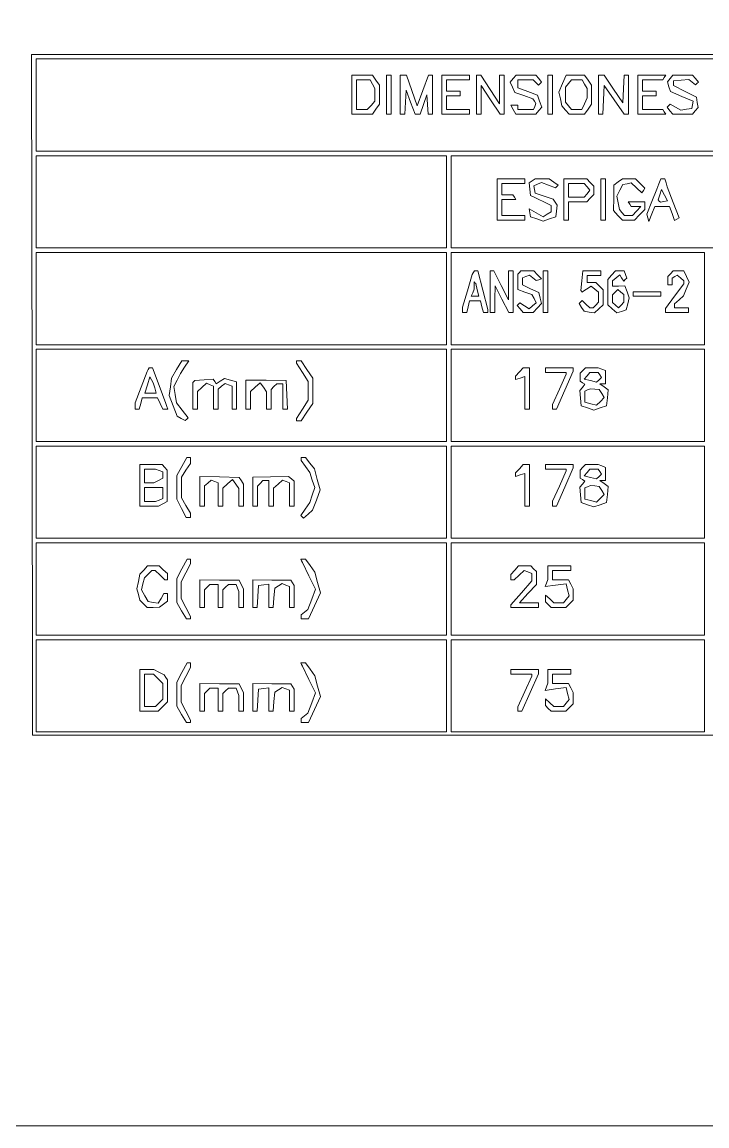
# Paper-space layout 'AN-11-DGE-066-A' of a CAD drawing. Header units: metres, sheet in millimetres. Extents: x 12 to 192, y 4 to 291.
# Drawn here: x 85.8 to 123.2, y 57.8 to 118.1 of the extents above; entities that cross this region are included whole.
import ezdxf

# ---------------------------------------------------------------- set-up
doc = ezdxf.new("R2010")
doc.units = ezdxf.units.M
doc.layers.add('DGE_CONTORNOS', color=7, linetype='Continuous', lineweight=0)
doc.layers.add('DGE_DATOS', color=7, linetype='Continuous', lineweight=0)

# ---------------------------------------------------------------- blocks, each defined once
blk = doc.blocks.new('LP_REF_DGE_MT_066_A')
at = {"layer": 'DGE_CONTORNOS'}
for points in [[(192.015, 163.394), (192.015, 57.791), (117.203, 57.791), (42.391, 57.791), (42.391, 163.394), (42.391, 268.997), (117.203, 268.997), (192.015, 268.997)], [(86.377, 97.746), (86.409, 79.138), (118.966, 79.138), (151.524, 79.138), (151.555, 97.746), (151.587, 116.354), (118.966, 116.354), (86.346, 116.354)], [(151.335, 113.583), (151.335, 111.065), (118.966, 111.065), (86.598, 111.065), (86.598, 113.583), (86.598, 116.102), (118.966, 116.102), (151.335, 116.102)], [(103.853, 114.15), (103.853, 113.08), (104.413, 113.08), (104.972, 113.08), (105.168, 113.36), (105.364, 113.639), (105.364, 114.15), (105.364, 114.661), (105.168, 114.941), (104.972, 115.221), (104.413, 115.221), (103.853, 115.221)], [(104.982, 114.725), (105.112, 114.482), (105.112, 114.137), (105.112, 113.792), (104.904, 113.562), (104.695, 113.331), (104.4, 113.331), (104.105, 113.331), (104.105, 114.15), (104.105, 114.969), (104.478, 114.969), (104.852, 114.969)], [(105.742, 114.15), (105.742, 113.08), (105.868, 113.08), (105.994, 113.08), (105.994, 114.15), (105.994, 115.221), (105.868, 115.221), (105.742, 115.221)], [(106.498, 114.15), (106.498, 113.08), (106.617, 113.08), (106.737, 113.08), (106.775, 113.741), (106.813, 114.402), (107.058, 113.741), (107.303, 113.08), (107.447, 113.08), (107.591, 113.08), (107.767, 113.615), (107.943, 114.15), (107.983, 113.615), (108.024, 113.08), (108.142, 113.08), (108.261, 113.08), (108.261, 114.15), (108.261, 115.221), (108.152, 115.221), (108.044, 115.221), (107.735, 114.376), (107.425, 113.532), (107.127, 114.376), (106.829, 115.221), (106.663, 115.221), (106.498, 115.221)], [(108.765, 114.15), (108.765, 113.08), (109.52, 113.08), (110.276, 113.08), (110.276, 113.206), (110.276, 113.331), (109.646, 113.331), (109.017, 113.331), (109.017, 113.709), (109.017, 114.087), (109.395, 114.087), (109.772, 114.087), (109.772, 114.213), (109.772, 114.339), (109.395, 114.339), (109.017, 114.339), (109.017, 114.654), (109.017, 114.969), (109.646, 114.969), (110.276, 114.969), (110.276, 115.095), (110.276, 115.221), (109.52, 115.221), (108.765, 115.221)], [(110.654, 114.15), (110.654, 113.08), (110.78, 113.08), (110.906, 113.08), (110.907, 113.867), (110.908, 114.654), (111.427, 113.867), (111.946, 113.08), (112.056, 113.08), (112.165, 113.08), (112.165, 114.15), (112.165, 115.221), (112.039, 115.221), (111.913, 115.221), (111.911, 114.433), (111.908, 113.646), (111.404, 114.433), (110.9, 115.221), (110.777, 115.221), (110.654, 115.221)], [(112.666, 115.028), (112.506, 114.835), (112.634, 114.556), (112.761, 114.276), (113.25, 114.101), (113.74, 113.926), (113.822, 113.797), (113.905, 113.669), (113.841, 113.5), (113.776, 113.331), (113.348, 113.331), (112.921, 113.331), (112.921, 113.457), (112.921, 113.583), (112.728, 113.583), (112.534, 113.583), (112.669, 113.331), (112.804, 113.08), (113.351, 113.08), (113.898, 113.08), (114.061, 113.276), (114.224, 113.472), (114.108, 113.8), (113.992, 114.127), (113.456, 114.322), (112.921, 114.517), (112.921, 114.743), (112.921, 114.969), (113.337, 114.969), (113.752, 114.969), (113.901, 114.82), (114.05, 114.671), (114.133, 114.754), (114.216, 114.837), (114.057, 115.029), (113.898, 115.221), (113.362, 115.221), (112.826, 115.221)], [(114.558, 114.15), (114.558, 113.08), (114.684, 113.08), (114.81, 113.08), (114.81, 114.15), (114.81, 115.221), (114.684, 115.221), (114.558, 115.221)], [(115.359, 114.757), (115.166, 114.294), (115.241, 113.915), (115.317, 113.537), (115.524, 113.308), (115.731, 113.08), (116.145, 113.08), (116.559, 113.08), (116.755, 113.36), (116.951, 113.639), (116.951, 114.15), (116.951, 114.661), (116.755, 114.941), (116.559, 115.221), (116.056, 115.221), (115.553, 115.221)], [(116.569, 114.725), (116.699, 114.482), (116.699, 114.227), (116.699, 113.973), (116.553, 113.652), (116.407, 113.331), (116.128, 113.331), (115.849, 113.331), (115.682, 113.532), (115.516, 113.733), (115.516, 114.15), (115.516, 114.567), (115.682, 114.768), (115.849, 114.969), (116.144, 114.969), (116.439, 114.969)], [(117.329, 114.15), (117.329, 113.08), (117.449, 113.08), (117.569, 113.08), (117.607, 113.867), (117.644, 114.654), (118.184, 113.867), (118.724, 113.08), (118.845, 113.08), (118.966, 113.08), (118.966, 114.15), (118.966, 115.221), (118.847, 115.221), (118.727, 115.221), (118.689, 114.462), (118.652, 113.704), (118.148, 114.459), (117.644, 115.214), (117.487, 115.217), (117.329, 115.221)], [(119.47, 114.15), (119.47, 113.08), (120.233, 113.08), (120.996, 113.08), (120.919, 113.206), (120.841, 113.331), (120.281, 113.331), (119.722, 113.331), (119.722, 113.709), (119.722, 114.087), (120.1, 114.087), (120.478, 114.087), (120.478, 114.213), (120.478, 114.339), (120.1, 114.339), (119.722, 114.339), (119.722, 114.654), (119.722, 114.969), (120.281, 114.969), (120.841, 114.969), (120.919, 115.095), (120.996, 115.221), (120.233, 115.221), (119.47, 115.221)], [(121.239, 115.038), (121.087, 114.855), (121.172, 114.585), (121.258, 114.315), (121.881, 114.056), (122.504, 113.797), (122.466, 113.596), (122.427, 113.394), (122.127, 113.352), (121.826, 113.309), (121.53, 113.467), (121.234, 113.626), (121.153, 113.545), (121.072, 113.464), (121.231, 113.272), (121.39, 113.08), (121.926, 113.08), (122.462, 113.08), (122.613, 113.262), (122.764, 113.444), (122.723, 113.726), (122.682, 114.009), (122.052, 114.331), (121.422, 114.654), (121.422, 114.78), (121.422, 114.906), (121.84, 114.946), (122.258, 114.986), (122.441, 114.833), (122.625, 114.681), (122.703, 114.759), (122.781, 114.837), (122.621, 115.029), (122.462, 115.221), (121.926, 115.221), (121.39, 115.221)], [(109.017, 108.294), (109.017, 105.775), (97.807, 105.775), (86.598, 105.775), (86.598, 108.294), (86.598, 110.813), (97.807, 110.813), (109.017, 110.813)], [(151.335, 108.294), (151.335, 105.775), (130.302, 105.775), (109.269, 105.775), (109.269, 108.294), (109.269, 110.813), (130.302, 110.813), (151.335, 110.813)], [(111.788, 108.42), (111.788, 107.286), (112.543, 107.286), (113.299, 107.286), (113.299, 107.412), (113.299, 107.538), (112.669, 107.538), (112.039, 107.538), (112.039, 107.979), (112.039, 108.42), (112.425, 108.42), (112.81, 108.42), (112.732, 108.546), (112.654, 108.672), (112.347, 108.672), (112.039, 108.672), (112.039, 108.986), (112.039, 109.301), (112.669, 109.301), (113.299, 109.301), (113.299, 109.427), (113.299, 109.553), (112.543, 109.553), (111.788, 109.553)], [(113.698, 109.443), (113.531, 109.337), (113.572, 108.985), (113.614, 108.634), (113.803, 108.547), (113.992, 108.46), (114.369, 108.278), (114.747, 108.095), (114.747, 107.925), (114.747, 107.754), (114.524, 107.615), (114.302, 107.475), (113.917, 107.695), (113.533, 107.915), (113.574, 107.698), (113.616, 107.48), (113.961, 107.359), (114.306, 107.238), (114.653, 107.359), (114.999, 107.48), (115.032, 107.792), (115.064, 108.105), (114.956, 108.271), (114.848, 108.436), (114.357, 108.605), (113.866, 108.773), (113.825, 108.975), (113.784, 109.176), (114.001, 109.259), (114.218, 109.343), (114.6, 109.198), (114.983, 109.054), (115.054, 109.125), (115.125, 109.196), (114.88, 109.375), (114.636, 109.553), (114.251, 109.551), (113.866, 109.549)], [(115.44, 108.42), (115.44, 107.286), (115.566, 107.286), (115.692, 107.286), (115.692, 107.79), (115.692, 108.294), (116.187, 108.294), (116.681, 108.294), (116.879, 108.492), (117.077, 108.69), (117.077, 108.923), (117.077, 109.157), (116.879, 109.355), (116.681, 109.553), (116.061, 109.553), (115.44, 109.553)], [(116.699, 109.112), (116.856, 108.923), (116.699, 108.735), (116.543, 108.546), (116.117, 108.546), (115.692, 108.546), (115.692, 108.923), (115.692, 109.301), (116.117, 109.301), (116.543, 109.301)], [(117.455, 108.42), (117.455, 107.286), (117.581, 107.286), (117.707, 107.286), (117.707, 108.42), (117.707, 109.553), (117.581, 109.553), (117.455, 109.553)], [(118.399, 109.38), (118.162, 109.206), (118.155, 108.511), (118.148, 107.817), (118.388, 107.552), (118.628, 107.286), (118.964, 107.286), (119.3, 107.286), (119.574, 107.578), (119.848, 107.869), (119.848, 108.081), (119.848, 108.294), (119.4, 108.294), (118.952, 108.294), (119.029, 108.168), (119.107, 108.042), (119.371, 108.042), (119.635, 108.042), (119.407, 107.79), (119.179, 107.538), (118.962, 107.538), (118.745, 107.538), (118.605, 107.708), (118.464, 107.877), (118.397, 108.243), (118.33, 108.609), (118.494, 108.922), (118.658, 109.236), (118.886, 109.28), (119.115, 109.324), (119.405, 109.051), (119.696, 108.779), (119.776, 108.909), (119.857, 109.04), (119.601, 109.297), (119.344, 109.553), (118.991, 109.553), (118.637, 109.553)], [(120.613, 109.27), (120.504, 108.986), (120.233, 108.306), (119.963, 107.626), (120.015, 107.425), (120.068, 107.223), (120.237, 107.633), (120.407, 108.042), (120.808, 108.042), (121.209, 108.042), (121.344, 107.655), (121.479, 107.267), (121.601, 107.343), (121.724, 107.419), (121.4, 108.265), (121.076, 109.112), (121.014, 109.333), (120.952, 109.553), (120.838, 109.553), (120.723, 109.553)], [(120.9, 108.314), (120.71, 108.271), (120.645, 108.336), (120.581, 108.401), (120.671, 108.684), (120.761, 108.967), (120.925, 108.662), (121.09, 108.357)], [(109.017, 103.004), (109.017, 100.485), (97.807, 100.485), (86.598, 100.485), (86.598, 103.004), (86.598, 105.523), (97.807, 105.523), (109.017, 105.523)], [(123.123, 103.004), (123.123, 100.485), (116.196, 100.485), (109.269, 100.485), (109.269, 103.004), (109.269, 105.523), (116.196, 105.523), (123.123, 105.523)], [(110.486, 104.421), (110.429, 104.327), (110.164, 103.431), (109.898, 102.536), (109.898, 102.392), (109.898, 102.248), (110.011, 102.248), (110.123, 102.248), (110.202, 102.563), (110.281, 102.878), (110.58, 102.878), (110.879, 102.878), (110.958, 102.563), (111.037, 102.248), (111.16, 102.248), (111.284, 102.248), (111.284, 102.325), (111.284, 102.402), (111.007, 103.459), (110.729, 104.515), (110.636, 104.515), (110.543, 104.515)], [(111.41, 103.382), (111.41, 102.248), (111.536, 102.248), (111.662, 102.248), (111.668, 102.973), (111.674, 103.697), (112.047, 102.973), (112.421, 102.248), (112.545, 102.248), (112.669, 102.248), (112.669, 103.382), (112.669, 104.515), (112.543, 104.515), (112.417, 104.515), (112.41, 103.728), (112.402, 102.941), (112.005, 103.728), (111.608, 104.515), (111.509, 104.515), (111.41, 104.515)], [(113.005, 104.432), (112.921, 104.348), (112.921, 103.921), (112.921, 103.495), (113.302, 103.362), (113.682, 103.23), (113.803, 103.004), (113.923, 102.779), (113.727, 102.616), (113.53, 102.453), (113.276, 102.611), (113.022, 102.77), (112.954, 102.701), (112.885, 102.632), (113.044, 102.44), (113.204, 102.248), (113.484, 102.248), (113.764, 102.248), (113.987, 102.495), (114.21, 102.742), (114.136, 103.037), (114.062, 103.332), (113.618, 103.544), (113.173, 103.756), (113.173, 103.951), (113.173, 104.146), (113.363, 104.219), (113.554, 104.292), (113.737, 104.14), (113.92, 103.988), (114.067, 104.037), (114.214, 104.086), (113.999, 104.301), (113.785, 104.515), (113.437, 104.515), (113.089, 104.515)], [(114.306, 103.382), (114.306, 102.248), (114.432, 102.248), (114.558, 102.248), (114.558, 103.382), (114.558, 104.515), (114.432, 104.515), (114.306, 104.515)], [(116.418, 103.98), (116.362, 103.445), (116.393, 103.405), (116.423, 103.365), (116.677, 103.523), (116.931, 103.682), (117.13, 103.516), (117.329, 103.351), (117.329, 103.077), (117.329, 102.803), (117.178, 102.652), (117.027, 102.5), (116.935, 102.5), (116.843, 102.5), (116.639, 102.704), (116.436, 102.908), (116.352, 102.824), (116.268, 102.74), (116.402, 102.526), (116.536, 102.311), (116.817, 102.27), (117.098, 102.228), (117.34, 102.447), (117.581, 102.665), (117.581, 103.078), (117.581, 103.49), (117.383, 103.688), (117.185, 103.886), (116.942, 103.886), (116.699, 103.886), (116.699, 104.075), (116.699, 104.264), (117.077, 104.264), (117.455, 104.264), (117.455, 104.39), (117.455, 104.515), (116.965, 104.515), (116.474, 104.515)], [(118.041, 104.285), (117.833, 104.055), (117.833, 103.36), (117.833, 102.665), (118.076, 102.446), (118.319, 102.226), (118.579, 102.308), (118.84, 102.391), (118.921, 102.715), (119.003, 103.04), (118.885, 103.368), (118.768, 103.697), (118.426, 103.692), (118.085, 103.687), (118.085, 103.834), (118.085, 103.981), (118.283, 104.146), (118.482, 104.31), (118.591, 104.133), (118.701, 103.956), (118.786, 104.041), (118.872, 104.127), (118.797, 104.321), (118.722, 104.515), (118.486, 104.515), (118.25, 104.515)], [(121.259, 104.364), (121.108, 104.213), (121.108, 103.987), (121.108, 103.76), (121.233, 103.76), (121.359, 103.76), (121.359, 103.941), (121.359, 104.123), (121.491, 104.204), (121.622, 104.285), (121.806, 104.133), (121.989, 103.981), (121.989, 103.893), (121.989, 103.805), (121.485, 103.13), (120.982, 102.455), (120.982, 102.352), (120.982, 102.248), (121.611, 102.248), (122.241, 102.248), (122.241, 102.374), (122.241, 102.5), (121.863, 102.5), (121.485, 102.5), (121.485, 102.607), (121.485, 102.713), (121.726, 102.931), (121.966, 103.148), (122.121, 103.523), (122.276, 103.897), (122.135, 104.206), (121.995, 104.515), (121.702, 104.515), (121.41, 104.515)], [(110.702, 103.476), (110.785, 103.13), (110.58, 103.13), (110.375, 103.13), (110.452, 103.329), (110.528, 103.529), (110.528, 103.728), (110.528, 103.928), (110.573, 103.875), (110.619, 103.823)], [(118.715, 103.014), (118.715, 102.803), (118.566, 102.654), (118.418, 102.506), (118.252, 102.645), (118.085, 102.783), (118.085, 102.994), (118.085, 103.206), (118.233, 103.354), (118.381, 103.502), (118.548, 103.364), (118.715, 103.225)], [(119.218, 103.256), (119.218, 103.13), (119.974, 103.13), (120.73, 103.13), (120.73, 103.256), (120.73, 103.382), (119.974, 103.382), (119.218, 103.382)], [(109.017, 97.715), (109.017, 95.196), (97.807, 95.196), (86.598, 95.196), (86.598, 97.715), (86.598, 100.233), (97.807, 100.233), (109.017, 100.233)], [(123.123, 97.715), (123.123, 95.196), (116.196, 95.196), (109.269, 95.196), (109.269, 97.715), (109.269, 100.233), (116.196, 100.233), (123.123, 100.233)], [(94.278, 99.131), (93.998, 98.659), (93.934, 98.186), (93.87, 97.712), (94.086, 97.145), (94.303, 96.578), (94.527, 96.458), (94.752, 96.338), (94.826, 96.412), (94.9, 96.486), (94.584, 96.9), (94.269, 97.313), (94.197, 97.755), (94.126, 98.196), (94.305, 98.554), (94.484, 98.911), (94.712, 99.257), (94.94, 99.604), (94.749, 99.604), (94.558, 99.604)], [(100.83, 99.538), (100.83, 99.473), (101.145, 98.974), (101.46, 98.475), (101.46, 97.966), (101.46, 97.458), (101.145, 96.959), (100.83, 96.46), (100.83, 96.395), (100.83, 96.329), (100.952, 96.329), (101.073, 96.329), (101.392, 96.799), (101.712, 97.269), (101.712, 97.966), (101.712, 98.664), (101.392, 99.134), (101.073, 99.604), (100.952, 99.604), (100.83, 99.604)], [(92.723, 99.126), (92.661, 99.027), (92.338, 98.167), (92.014, 97.307), (92.014, 97.133), (92.014, 96.959), (92.126, 96.959), (92.239, 96.959), (92.318, 97.274), (92.397, 97.589), (92.815, 97.589), (93.233, 97.589), (93.376, 97.274), (93.52, 96.959), (93.662, 96.959), (93.804, 96.959), (93.746, 97.116), (93.687, 97.274), (93.326, 98.25), (92.965, 99.226), (92.875, 99.226), (92.784, 99.226)], [(113.004, 98.996), (112.795, 98.765), (112.795, 98.672), (112.795, 98.579), (113.047, 98.659), (113.299, 98.739), (113.299, 97.849), (113.299, 96.959), (113.425, 96.959), (113.551, 96.959), (113.551, 98.092), (113.551, 99.226), (113.381, 99.226), (113.212, 99.226)], [(114.432, 99.1), (114.432, 98.974), (114.999, 98.974), (115.566, 98.974), (115.566, 98.928), (115.566, 98.883), (115.188, 98.05), (114.81, 97.216), (114.81, 97.088), (114.81, 96.959), (114.916, 96.959), (115.022, 96.959), (115.484, 97.998), (115.946, 99.037), (115.945, 99.131), (115.944, 99.226), (115.188, 99.226), (114.432, 99.226)], [(116.473, 99.075), (116.322, 98.924), (116.322, 98.704), (116.322, 98.485), (116.454, 98.403), (116.586, 98.322), (116.445, 98.152), (116.304, 97.983), (116.344, 97.568), (116.385, 97.152), (116.731, 97.031), (117.077, 96.91), (117.424, 97.031), (117.77, 97.152), (117.811, 97.585), (117.853, 98.018), (117.63, 98.181), (117.407, 98.344), (117.557, 98.344), (117.707, 98.344), (117.707, 98.709), (117.707, 99.073), (117.508, 99.149), (117.309, 99.226), (116.966, 99.226), (116.624, 99.226)], [(117.399, 98.837), (117.484, 98.7), (117.353, 98.569), (117.222, 98.438), (116.886, 98.522), (116.551, 98.607), (116.704, 98.79), (116.856, 98.974), (117.085, 98.974), (117.314, 98.974)], [(93.078, 98.124), (93.164, 97.84), (92.853, 97.84), (92.541, 97.84), (92.678, 98.287), (92.816, 98.734), (92.903, 98.571), (92.991, 98.407)], [(95.216, 98.481), (95.163, 98.428), (95.163, 97.694), (95.163, 96.959), (95.289, 96.959), (95.414, 96.959), (95.414, 97.443), (95.414, 97.927), (95.662, 98.151), (95.909, 98.375), (96.103, 98.3), (96.296, 98.226), (96.296, 97.593), (96.296, 96.959), (96.422, 96.959), (96.548, 96.959), (96.548, 97.51), (96.548, 98.062), (96.735, 98.217), (96.923, 98.372), (97.113, 98.299), (97.304, 98.226), (97.304, 97.593), (97.304, 96.959), (97.43, 96.959), (97.556, 96.959), (97.556, 97.712), (97.556, 98.465), (97.222, 98.549), (96.888, 98.633), (96.661, 98.491), (96.434, 98.349), (96.356, 98.475), (96.278, 98.601), (95.773, 98.567), (95.269, 98.533)], [(98.059, 97.752), (98.059, 96.959), (98.185, 96.959), (98.311, 96.959), (98.311, 97.443), (98.311, 97.927), (98.575, 98.166), (98.838, 98.404), (99.015, 98.161), (99.193, 97.918), (99.193, 97.439), (99.193, 96.959), (99.319, 96.959), (99.445, 96.959), (99.445, 97.5), (99.445, 98.042), (99.596, 98.193), (99.747, 98.344), (99.911, 98.344), (100.075, 98.344), (100.075, 97.652), (100.075, 96.959), (100.206, 96.959), (100.338, 96.959), (100.301, 97.746), (100.263, 98.533), (99.161, 98.539), (98.059, 98.546)], [(117.503, 97.811), (117.64, 97.593), (117.432, 97.386), (117.225, 97.178), (116.899, 97.26), (116.573, 97.341), (116.573, 97.643), (116.573, 97.945), (116.731, 98.011), (116.888, 98.077), (117.127, 98.053), (117.366, 98.029)], [(109.017, 92.425), (109.017, 89.906), (97.807, 89.906), (86.598, 89.906), (86.598, 92.425), (86.598, 94.944), (97.807, 94.944), (109.017, 94.944)], [(123.123, 92.425), (123.123, 89.906), (116.196, 89.906), (109.269, 89.906), (109.269, 92.425), (109.269, 94.944), (116.196, 94.944), (123.123, 94.944)], [(94.556, 93.825), (94.281, 93.335), (94.281, 92.686), (94.281, 92.037), (94.535, 91.538), (94.79, 91.04), (94.913, 91.04), (95.037, 91.04), (95.037, 91.162), (95.037, 91.285), (94.785, 91.698), (94.534, 92.11), (94.534, 92.677), (94.535, 93.244), (94.785, 93.621), (95.035, 93.999), (95.036, 94.157), (95.037, 94.314), (94.934, 94.314), (94.831, 94.314)], [(101.082, 94.239), (101.082, 94.164), (101.315, 93.83), (101.547, 93.495), (101.686, 93.086), (101.825, 92.677), (101.686, 92.267), (101.547, 91.858), (101.301, 91.505), (101.055, 91.151), (101.131, 91.075), (101.206, 90.999), (101.455, 91.224), (101.703, 91.448), (101.913, 91.998), (102.123, 92.549), (101.962, 93.122), (101.802, 93.696), (101.559, 94.005), (101.316, 94.314), (101.199, 94.314), (101.082, 94.314)], [(92.266, 92.803), (92.266, 91.669), (92.778, 91.669), (93.29, 91.669), (93.529, 91.797), (93.768, 91.925), (93.761, 92.773), (93.755, 93.621), (93.625, 93.779), (93.494, 93.936), (92.88, 93.936), (92.266, 93.936)], [(93.326, 93.608), (93.525, 93.531), (93.525, 93.36), (93.525, 93.189), (93.282, 93.059), (93.038, 92.929), (92.778, 92.929), (92.518, 92.929), (92.518, 93.307), (92.518, 93.684), (92.822, 93.684), (93.127, 93.684)], [(113.004, 93.706), (112.795, 93.476), (112.795, 93.383), (112.795, 93.29), (113.047, 93.369), (113.299, 93.449), (113.299, 92.559), (113.299, 91.669), (113.425, 91.669), (113.551, 91.669), (113.551, 92.803), (113.551, 93.936), (113.381, 93.936), (113.212, 93.936)], [(114.432, 93.81), (114.432, 93.684), (114.999, 93.684), (115.566, 93.684), (115.566, 93.639), (115.566, 93.593), (115.188, 92.76), (114.81, 91.927), (114.81, 91.798), (114.81, 91.669), (114.916, 91.669), (115.022, 91.669), (115.484, 92.708), (115.946, 93.747), (115.945, 93.842), (115.944, 93.936), (115.188, 93.936), (114.432, 93.936)], [(116.473, 93.785), (116.322, 93.634), (116.322, 93.415), (116.322, 93.195), (116.454, 93.114), (116.586, 93.032), (116.445, 92.863), (116.304, 92.693), (116.344, 92.278), (116.385, 91.863), (116.731, 91.742), (117.077, 91.621), (117.424, 91.742), (117.77, 91.863), (117.811, 92.296), (117.853, 92.729), (117.63, 92.892), (117.407, 93.055), (117.557, 93.055), (117.707, 93.055), (117.707, 93.419), (117.707, 93.783), (117.508, 93.86), (117.309, 93.936), (116.966, 93.936), (116.624, 93.936)], [(117.399, 93.547), (117.484, 93.411), (117.353, 93.28), (117.222, 93.149), (116.886, 93.233), (116.551, 93.317), (116.704, 93.501), (116.856, 93.684), (117.085, 93.684), (117.314, 93.684)], [(95.54, 92.474), (95.54, 91.669), (95.666, 91.669), (95.792, 91.669), (95.792, 92.221), (95.792, 92.772), (95.98, 92.927), (96.167, 93.083), (96.357, 93.01), (96.548, 92.937), (96.548, 92.303), (96.548, 91.669), (96.674, 91.669), (96.8, 91.669), (96.8, 92.154), (96.8, 92.638), (97.063, 92.876), (97.326, 93.114), (97.504, 92.871), (97.682, 92.629), (97.682, 92.149), (97.682, 91.669), (97.807, 91.669), (97.933, 91.669), (97.931, 92.267), (97.93, 92.866), (97.812, 93.051), (97.695, 93.236), (96.618, 93.257), (95.54, 93.278)], [(98.437, 92.459), (98.437, 91.669), (98.563, 91.669), (98.689, 91.669), (98.689, 92.211), (98.689, 92.752), (98.84, 92.903), (98.991, 93.055), (99.155, 93.055), (99.319, 93.055), (99.319, 92.362), (99.319, 91.669), (99.445, 91.669), (99.571, 91.669), (99.571, 92.154), (99.571, 92.638), (99.818, 92.861), (100.065, 93.085), (100.259, 93.011), (100.452, 92.937), (100.452, 92.303), (100.452, 91.669), (100.578, 91.669), (100.704, 91.669), (100.704, 92.347), (100.704, 93.024), (100.547, 93.152), (100.389, 93.281), (99.413, 93.265), (98.437, 93.249)], [(93.525, 92.375), (93.525, 92.074), (93.326, 91.998), (93.127, 91.921), (92.822, 91.921), (92.518, 91.921), (92.518, 92.299), (92.518, 92.677), (93.022, 92.677), (93.525, 92.677)], [(117.503, 92.522), (117.64, 92.304), (117.432, 92.096), (117.225, 91.888), (116.899, 91.97), (116.573, 92.052), (116.573, 92.354), (116.573, 92.656), (116.731, 92.722), (116.888, 92.788), (117.127, 92.764), (117.366, 92.74)], [(109.017, 87.135), (109.017, 84.616), (97.807, 84.616), (86.598, 84.616), (86.598, 87.135), (86.598, 89.654), (97.807, 89.654), (109.017, 89.654)], [(123.123, 87.135), (123.123, 84.616), (116.196, 84.616), (109.269, 84.616), (109.269, 87.135), (109.269, 89.654), (116.196, 89.654), (123.123, 89.654)], [(94.564, 88.237), (94.28, 87.702), (94.281, 87.048), (94.281, 86.394), (94.545, 85.946), (94.81, 85.498), (94.923, 85.498), (95.037, 85.498), (95.037, 85.566), (95.037, 85.634), (94.785, 86.128), (94.533, 86.621), (94.533, 87.072), (94.533, 87.523), (94.785, 88.017), (95.037, 88.511), (95.037, 88.642), (95.037, 88.773), (94.942, 88.773), (94.847, 88.773)], [(101.103, 88.677), (101.145, 88.581), (101.507, 87.855), (101.87, 87.13), (101.658, 86.576), (101.447, 86.022), (101.264, 85.87), (101.082, 85.719), (101.082, 85.609), (101.082, 85.498), (101.278, 85.498), (101.474, 85.498), (101.802, 86.214), (102.129, 86.93), (101.979, 87.492), (101.829, 88.053), (101.573, 88.413), (101.317, 88.773), (101.189, 88.773), (101.061, 88.773)], [(92.476, 88.166), (92.269, 87.937), (92.19, 87.541), (92.11, 87.145), (92.188, 86.834), (92.266, 86.523), (92.464, 86.325), (92.662, 86.128), (92.999, 86.132), (93.336, 86.136), (93.557, 86.303), (93.777, 86.47), (93.777, 86.677), (93.777, 86.883), (93.682, 86.883), (93.586, 86.883), (93.424, 86.624), (93.261, 86.364), (92.988, 86.403), (92.715, 86.443), (92.534, 86.766), (92.353, 87.09), (92.436, 87.419), (92.518, 87.747), (92.716, 87.945), (92.914, 88.143), (93.007, 88.143), (93.1, 88.143), (93.37, 87.891), (93.641, 87.639), (93.709, 87.639), (93.777, 87.639), (93.777, 87.808), (93.777, 87.978), (93.547, 88.186), (93.317, 88.395), (93, 88.395), (92.683, 88.395)], [(112.752, 88.164), (112.543, 87.934), (112.543, 87.787), (112.543, 87.639), (112.63, 87.639), (112.716, 87.639), (112.988, 87.895), (113.26, 88.15), (113.468, 88.07), (113.677, 87.99), (113.677, 87.781), (113.677, 87.572), (113.11, 86.924), (112.543, 86.276), (112.543, 86.202), (112.543, 86.128), (113.299, 86.128), (114.055, 86.128), (114.055, 86.254), (114.055, 86.38), (113.536, 86.38), (113.018, 86.38), (113.473, 86.884), (113.929, 87.388), (113.929, 87.74), (113.929, 88.092), (113.777, 88.244), (113.626, 88.395), (113.293, 88.395), (112.96, 88.395)], [(114.558, 88.027), (114.558, 87.66), (114.482, 87.461), (114.406, 87.262), (114.979, 87.341), (115.553, 87.42), (115.636, 87.087), (115.72, 86.754), (115.565, 86.567), (115.409, 86.38), (115.151, 86.38), (114.893, 86.38), (114.663, 86.588), (114.432, 86.797), (114.432, 86.613), (114.432, 86.43), (114.584, 86.279), (114.735, 86.128), (115.141, 86.128), (115.548, 86.128), (115.746, 86.326), (115.944, 86.524), (115.944, 86.838), (115.944, 87.152), (115.813, 87.395), (115.683, 87.639), (115.247, 87.639), (114.81, 87.639), (114.81, 87.891), (114.81, 88.143), (115.314, 88.143), (115.818, 88.143), (115.818, 88.269), (115.818, 88.395), (115.188, 88.395), (114.558, 88.395)], [(95.54, 86.878), (95.54, 86.128), (95.666, 86.128), (95.792, 86.128), (95.792, 86.606), (95.792, 87.085), (95.943, 87.236), (96.095, 87.387), (96.321, 87.387), (96.548, 87.387), (96.548, 86.757), (96.548, 86.128), (96.674, 86.128), (96.8, 86.128), (96.8, 86.606), (96.8, 87.085), (96.951, 87.236), (97.102, 87.387), (97.315, 87.387), (97.529, 87.387), (97.605, 87.188), (97.682, 86.989), (97.682, 86.558), (97.682, 86.128), (97.807, 86.128), (97.933, 86.128), (97.933, 86.64), (97.933, 87.152), (97.81, 87.382), (97.687, 87.611), (96.614, 87.62), (95.54, 87.629)], [(98.437, 86.88), (98.437, 86.128), (98.556, 86.128), (98.675, 86.128), (98.714, 86.726), (98.752, 87.324), (99.035, 87.364), (99.319, 87.405), (99.319, 86.766), (99.319, 86.128), (99.438, 86.128), (99.556, 86.128), (99.595, 86.65), (99.634, 87.173), (99.837, 87.3), (100.04, 87.427), (100.246, 87.348), (100.452, 87.269), (100.452, 86.698), (100.452, 86.128), (100.578, 86.128), (100.704, 86.128), (100.702, 86.726), (100.7, 87.324), (100.607, 87.472), (100.513, 87.619), (99.475, 87.626), (98.437, 87.633)], [(109.017, 81.846), (109.017, 79.327), (97.807, 79.327), (86.598, 79.327), (86.598, 81.846), (86.598, 84.365), (97.807, 84.365), (109.017, 84.365)], [(123.123, 81.846), (123.123, 79.327), (116.196, 79.327), (109.269, 79.327), (109.269, 81.846), (109.269, 84.365), (116.196, 84.365), (123.123, 84.365)], [(92.266, 81.594), (92.266, 80.46), (92.77, 80.46), (93.273, 80.46), (93.525, 80.712), (93.777, 80.964), (93.775, 81.562), (93.773, 82.161), (93.681, 82.299), (93.588, 82.438), (93.313, 82.582), (93.038, 82.727), (92.652, 82.727), (92.266, 82.727)], [(94.564, 82.57), (94.28, 82.035), (94.281, 81.381), (94.281, 80.727), (94.545, 80.279), (94.81, 79.831), (94.923, 79.831), (95.037, 79.831), (95.037, 79.899), (95.037, 79.967), (94.785, 80.46), (94.533, 80.954), (94.533, 81.405), (94.533, 81.856), (94.785, 82.349), (95.037, 82.843), (95.037, 82.974), (95.037, 83.105), (94.942, 83.105), (94.847, 83.105)], [(101.103, 83.009), (101.145, 82.913), (101.507, 82.188), (101.87, 81.462), (101.658, 80.908), (101.447, 80.354), (101.264, 80.203), (101.082, 80.052), (101.082, 79.941), (101.082, 79.831), (101.278, 79.831), (101.474, 79.831), (101.802, 80.547), (102.129, 81.263), (101.979, 81.824), (101.829, 82.386), (101.573, 82.745), (101.317, 83.105), (101.189, 83.105), (101.061, 83.105)], [(112.543, 82.601), (112.543, 82.475), (113.11, 82.475), (113.677, 82.475), (113.677, 82.424), (113.677, 82.373), (113.299, 81.531), (112.921, 80.689), (112.921, 80.575), (112.921, 80.46), (113.029, 80.46), (113.137, 80.46), (113.596, 81.478), (114.055, 82.497), (114.055, 82.612), (114.055, 82.727), (113.299, 82.727), (112.543, 82.727)], [(114.558, 82.36), (114.558, 81.992), (114.482, 81.794), (114.406, 81.595), (114.979, 81.674), (115.553, 81.752), (115.636, 81.419), (115.72, 81.087), (115.565, 80.899), (115.409, 80.712), (115.151, 80.712), (114.893, 80.712), (114.663, 80.921), (114.432, 81.129), (114.432, 80.946), (114.432, 80.763), (114.584, 80.611), (114.735, 80.46), (115.141, 80.46), (115.548, 80.46), (115.746, 80.658), (115.944, 80.856), (115.944, 81.17), (115.944, 81.484), (115.813, 81.728), (115.683, 81.972), (115.247, 81.972), (114.81, 81.972), (114.81, 82.224), (114.81, 82.475), (115.314, 82.475), (115.818, 82.475), (115.818, 82.601), (115.818, 82.727), (115.188, 82.727), (114.558, 82.727)], [(93.273, 82.224), (93.525, 81.972), (93.525, 81.54), (93.525, 81.108), (93.327, 80.91), (93.129, 80.712), (92.824, 80.712), (92.518, 80.712), (92.518, 81.594), (92.518, 82.475), (92.77, 82.475), (93.022, 82.475)], [(95.54, 81.211), (95.54, 80.46), (95.666, 80.46), (95.792, 80.46), (95.792, 80.939), (95.792, 81.417), (95.943, 81.569), (96.095, 81.72), (96.321, 81.72), (96.548, 81.72), (96.548, 81.09), (96.548, 80.46), (96.674, 80.46), (96.8, 80.46), (96.8, 80.939), (96.8, 81.417), (96.951, 81.569), (97.102, 81.72), (97.315, 81.72), (97.529, 81.72), (97.605, 81.521), (97.682, 81.321), (97.682, 80.891), (97.682, 80.46), (97.807, 80.46), (97.933, 80.46), (97.933, 80.972), (97.933, 81.484), (97.81, 81.714), (97.687, 81.944), (96.614, 81.953), (95.54, 81.962)], [(98.437, 81.213), (98.437, 80.46), (98.556, 80.46), (98.675, 80.46), (98.714, 81.059), (98.752, 81.657), (99.035, 81.697), (99.319, 81.737), (99.319, 81.099), (99.319, 80.46), (99.438, 80.46), (99.556, 80.46), (99.595, 80.983), (99.634, 81.505), (99.837, 81.632), (100.04, 81.76), (100.246, 81.681), (100.452, 81.602), (100.452, 81.031), (100.452, 80.46), (100.578, 80.46), (100.704, 80.46), (100.702, 81.059), (100.7, 81.657), (100.607, 81.804), (100.513, 81.952), (99.475, 81.958), (98.437, 81.965)]]:
    blk.add_lwpolyline(points, close=True, dxfattribs=at)

psp = doc.layouts.new('AN-11-DGE-066-A')

# ---------------------------------------------------------------- block references
at = {"layer": 'DGE_DATOS'}
psp.add_blockref('LP_REF_DGE_MT_066_A', (0, 0), dxfattribs=at)

doc.saveas('drawing.dxf')
